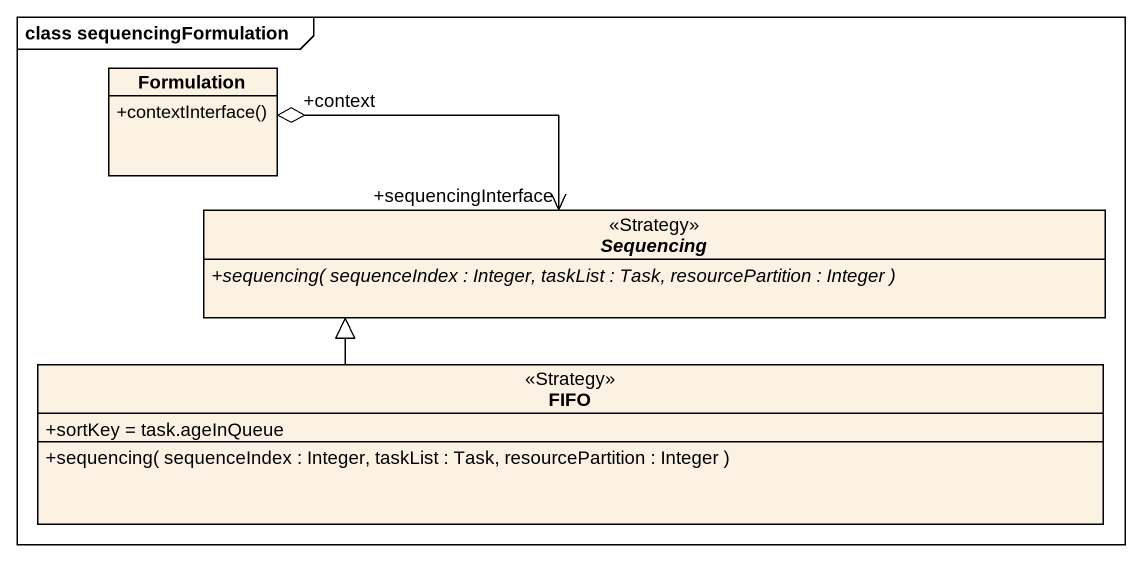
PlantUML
@startuml
mainframe class sequencingFormulation
hide circle
hide empty members
skinparam classAttributeIconSize 0
class Formulation {
  +contextInterface()
}
abstract class Sequencing <<Strategy>> {
  {abstract} +sequencing( sequenceIndex : Integer, taskList : Task, resourcePartition : Integer )
}
class FIFO <<Strategy>> {
  +sortKey = task.ageInQueue
  +sequencing( sequenceIndex : Integer, taskList : Task, resourcePartition : Integer )
}
Formulation "+context" o-right-> "+sequencingInterface" Sequencing
FIFO -up-|> Sequencing
@enduml
